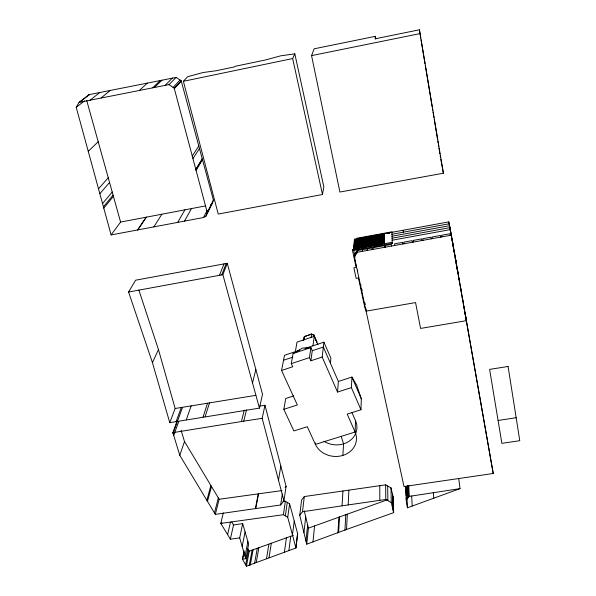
<?xml version="1.0" encoding="UTF-8"?>
<svg xmlns="http://www.w3.org/2000/svg" width="596" height="596" viewBox="0 0 596 596"><rect width="100%" height="100%" fill="white"/><g stroke="black" fill="none" stroke-linecap="round" stroke-linejoin="round"><path stroke-width="0.89" d="M376.791 244.591L376.784 245.41L374.214 245.872L374.228 245.053M376.799 243.228L376.799 242.416M376.806 241.075L376.814 240.277M376.821 238.951L376.828 238.154M376.836 236.843L376.836 236.061M374.243 243.697L374.251 242.885M374.273 241.544L374.281 240.739M374.295 239.413L374.31 238.616M374.325 237.305L374.333 236.523M373.074 249.396L373.096 247.727L384.524 245.649L384.547 247.31M371.666 245.522L371.651 246.342L369.088 246.811L369.11 245.992M371.695 244.159L371.71 243.347M371.733 242.006L371.748 241.201M371.777 239.875L371.792 239.078M371.815 237.767L371.829 236.977M372.105 249.568L372.135 247.906L357.667 250.536L354.449 255.043L354.985 257.546M369.14 244.628L369.162 243.816M369.2 242.468L369.222 241.663M369.259 240.337L369.274 239.54M369.311 238.221L369.334 237.439M366.153 309.019L366.093 311.142L415.554 302.589L420.59 328.426L466.43 320.678L464.679 311.708M367.255 250.454L367.307 248.778M366.547 246.453L366.525 247.273L364.819 247.586M366.6 245.09L366.622 244.278M366.667 242.93L366.696 242.125M366.741 240.791L366.764 240.002M366.808 238.683L366.831 237.901M364.692 304.668L364.752 302.798L365.125 304.519M293.701 395.915L285.745 398.493L283.83 409.318L293.873 430.945L307.305 426.706L315.403 444.392A21.337 18.349 5.7 0 0 342.946 455.396A21.337 18.349 5.7 0 0 355.082 432.033L347.207 414.093L360.96 409.75L361.318 398.851L356.766 385.388L351.945 377.059L338.379 381.447L337.537 392.056L351.379 387.601L351.945 377.059L361.318 398.851M363.962 247.742L364 246.923M364.052 245.552L364.082 244.74M364.134 243.391L364.171 242.587M364.223 241.253L364.253 240.456M364.305 239.145L364.335 238.355M351.893 412.387L355.559 420.798L355.082 432.033L315.403 444.392L315.56 442.947M360.759 286.438L360.833 284.635M362.413 251.333L362.487 249.657M375.286 36.349L375.175 38.8L419.413 29.8L443.394 173.205L339.899 192.039L311.559 55.614L314.174 48.805L375.286 36.349L375.785 39.075M361.444 247.385L361.407 248.212L363.113 247.899M361.504 246.021L361.548 245.202M361.608 243.853L361.645 243.049M361.705 241.715L361.742 240.918M361.809 239.599L361.839 238.817M346.552 529.457L393.651 512.649L393.308 497.638L390.976 487.841L385.642 484.853L304.303 496.55L301.613 499.97L299.736 515.249L306.716 544.185L346.552 529.457L347.304 514.177M299.736 515.249L302.485 511.755L348.168 504.924L348.884 490.135M344.957 530.149L345.755 514.735M357.585 271.761L357.682 270.018M358.852 248.674L358.896 247.847M358.963 246.483L359.008 245.671M359.083 244.315L359.127 243.511M359.194 242.177L359.239 241.38M359.306 240.061L359.351 239.272M354.337 256.734L357.578 252.212L357.719 249.702L354.501 254.201L354.337 256.734L403.991 486.545L493.22 473.492L451.299 234.638L451.626 236.262M342.074 505.877L342.938 490.992M356.505 266.777L356.602 265.041M338.58 532.697L339.541 516.963M355.425 261.763L355.529 260.05M356.341 248.316L356.296 249.143L354.59 249.448M356.423 246.945L356.475 246.133M356.557 244.777L356.602 243.973M356.684 242.632L356.736 241.834M356.81 240.516L356.862 239.726M337.917 532.988L338.9 517.194M342.864 455.426L343.579 443.856L341.344 436.838M353.733 249.702L354.434 239.205L448.788 221.876L451.433 235.159L357.578 252.212M312.982 541.965L314.554 525.94M330.415 363.21L330.907 358.211L323.911 342.156L305.025 348.451M306.716 544.185L308.437 528.138L304.228 510.757M305.949 541.019L307.685 525.046M303.945 532.563L305.718 516.911M337.537 392.056L322.175 357.049L323.911 342.156M302.485 511.755L304.303 496.55M244.107 550.942L242.468 559.204L246.409 566.2L295.914 548.015L297.546 533.368M295.914 548.015L297.657 533.8L289.619 503.814L285.387 501.243L282.996 501.564M295.795 547.575L292.45 534.858L294.245 521.068M288.889 550.413L290.766 536.273M284.419 552.134L286.4 537.838M313.682 336.747L313.928 335.019L312.527 334.825M322.175 357.049L310.866 360.781L312.267 350.701L310.896 347.602L302.373 348.124L293.098 353.532L291.295 363.649L292.71 366.778L281.55 370.466L297.352 404.975L283.83 409.318M312.945 345.814L314.263 336.33L297.009 342.119L295.34 351.685M292.45 534.858L287.719 517.291L289.619 503.814M310.866 360.781L309.466 357.637L310.896 347.602L293.098 353.532M287.719 517.291L285.328 515.845L287.279 502.391M311.149 337.537L311.656 334.08L310.933 334.483A7.383 1.43 78.5 0 0 310.881 334.639M285.328 515.845L283.383 514.713L285.387 501.243M177.161 420.94L172.855 432.659L179.791 455.322L215.312 514.37L280.634 504.983L283.934 500.729L286.102 486.351L264.974 405.265L259.908 406.085M280.634 504.983L282.333 494.024M269.005 557.714L271.322 543.254M303.811 339.996L304.37 336.524L306.508 336.047M303.126 340.286L304.37 336.524L311.656 334.08L313.928 335.019L316.841 341.672L316.476 342.424M266.516 558.683L268.893 544.126M283.934 500.729L278.496 480.175L280.82 466.087M322.481 194.512L323.829 186.794L294.819 53.841L280.761 55.823L265.63 59.935L234.899 66.357L234.481 66.916L216.281 70.715L202.96 72.556L187.673 76.69L183.382 81.302L218.233 214.061L322.481 194.512L292.651 58.542L294.819 53.841M256.28 562.319L258.873 547.724M254.611 563.168L257.286 548.29M250.268 565.097L253.106 549.788M249.232 565.477L252.101 550.153M246.409 566.2L249.277 551.166L247.683 548.521M242.468 559.204L245.82 558.69L248.636 544.133L242.669 523.601L233.528 524.949L231.732 521.962M255.721 508.641L258.59 493.816M245.671 564.747L248.525 549.914M281.55 370.466L284.508 355.291L299.743 350.217M255.364 508.708L258.247 493.861M245.82 558.69L245.03 556.12L247.884 541.533M242.572 559.361L244.025 552.008M245.03 556.12L242.155 546.443L245.098 531.937M242.155 546.443L239.689 537.875L242.669 523.601M278.496 480.175L262.18 418.332L264.974 405.265M239.689 537.875L230.354 539.201L233.528 524.949M259.416 408.118L262.508 394.247L227.277 263.305L135.612 280.195L128.58 292.01L152.442 362.644L169.771 422.676L259.416 408.118L222.874 274.681L227.277 263.305M230.354 539.201L227.62 534.575L230.443 522.2M227.62 534.575L220.773 523.415L223.336 512.836M221.436 524.51L221.868 522.722M172.855 432.659L243.757 421.163L246.558 409.757M252.548 382.841L255.848 369.483M241.447 421.447L244.278 410.115M215.312 514.37L219.157 499.262L184.499 441.524L181.087 430.29M214.463 512.947L218.33 497.883M207.475 501.378L211.513 486.537M206.849 500.297L210.902 485.509M205.128 416.641L209.509 402.896M203.072 417.006L207.52 403.216M205.985 216.087L207.244 212.377L213.413 200.129L181.184 80.78L176.133 77.398L89.102 94.645L79.03 102.4L76.221 107.332L111.117 234.936L203.534 217.525L205.985 216.087L212.206 203.698L213.413 200.129M179.791 455.322L184.499 441.524M186.28 419.837L191.174 405.883M173.518 434.782L174.449 432.227M173.697 435.4L178.778 421.447M173.064 433.337L182.555 407.292M173.272 434L173.898 432.294M173.391 434.387L174.017 432.681M176.088 421.655L181.311 407.493M169.771 422.676L175.149 408.498L158.462 349.584L138.853 290.036M128.58 292.01L221.764 274.89L226.197 263.507M219.477 275.322L223.984 263.909M152.442 362.644L158.462 349.584M203.534 217.525L207.132 210.418M184.507 221.101L191.458 208.585M88.73 95.3L89.102 94.645M177.683 222.427L184.909 209.837M207.244 212.377L196.054 170.329L202.513 159.773M196.054 170.329L195.786 169.301L202.245 158.789M195.89 169.704L202.349 159.177M153.835 226.92L161.881 214.21M195.786 169.301L192.933 158.611L199.474 148.516M192.933 158.611L192.255 156.003L198.803 146.02M137.601 229.944L146.176 217.197M137.773 229.907L146.348 217.167M111.117 234.936L120.593 222.07L205.635 205.888M285.126 487.603L286.102 486.351M103.771 208.131L113.419 196.322M103.436 206.834L113.076 195.093M102.564 203.571L112.212 191.979M460.03 488.638L407.418 507.785L406.241 499.888L409.273 496.379L460.03 488.638L458.764 478.96M99.837 193.707L109.56 182.473M98.526 188.783L108.256 177.779M192.255 156.003L174.337 88.618L181.303 81.22M174.337 88.618L174.211 88.163L181.184 80.78M79.03 102.4L169.033 84.602L173.071 87.396L180.081 80.043M169.033 84.602L176.133 77.398M165.144 85.347L172.341 78.143M308.005 335.302L308.832 335.272M88.208 151.354L98.206 141.736M154.424 87.448L161.956 80.207M152.688 87.791L160.264 80.542M139.412 90.376L147.368 83.097M101.104 97.915L110.267 90.45M90.093 100.188L99.763 92.536M76.221 107.332L84.55 100.843M79.424 102.326L89.482 94.57M210.693 204.584L212.206 203.698M304.131 338.237L303.409 338.543L303.96 339.795M308.437 528.138L387.355 499.783M249.277 551.166L293.351 535.342M309.108 334.863L311.514 334.058M283.547 360.245L292.8 357.168M312.267 350.701L323.345 347.021L338.379 381.447M291.295 363.649L309.466 357.637M387.355 233.304L389.598 233.215M183.382 81.302L292.651 58.542M311.559 55.614L420.262 33.555M356.81 238.266L392.131 231.777M365.579 237.491L367.434 237.148M368.797 236.903L370.041 236.672M376.001 235.576L377.246 235.353M378.609 235.1L379.853 234.869M381.842 234.504L383.086 234.28M354.367 240.188L384.36 234.682M354.315 240.978L384.368 235.465M391.937 234.273L449.16 223.776M354.262 241.767L384.383 236.247M354.233 242.296L384.39 236.768M354.173 243.094L384.405 237.558M392.004 236.232L449.548 225.698L493.22 473.492M221.764 274.89L222.874 274.681M354.121 243.898L384.413 238.355M384.42 238.884L354.084 244.435L354.389 245.835M384.435 239.681L354.031 245.239L354.337 246.647M392.079 238.221L449.935 227.642M384.45 240.486L353.979 246.051L354.367 247.854M384.457 241.022L353.942 246.595L354.248 248.003M392.146 240.225L450.323 229.609M384.465 241.827L353.89 247.407L354.344 249.523M353.83 248.227L384.48 242.639M353.8 248.778L384.487 243.183M352.303 249.568L392.041 242.326L392.257 243.414L353.689 250.432L352.303 249.568L356.162 267.403L353.875 267.813L356.17 278.392L358.449 277.989L365.05 308.505M377.64 245.254L379.354 244.941L379.354 244.122M175.149 408.498L255.84 395.334M262.18 418.332L243.757 421.163M348.168 504.924L385.798 499.485L391.267 502.555L393.651 512.649M498.077 420.463L516.158 417.729M219.157 499.262L282.005 490.582M283.383 514.713L220.773 523.415M173.071 87.396L174.211 88.163M315.604 339.988L316.841 341.672M314.263 336.33L317.899 344.615M351.379 387.601L360.96 409.75M86.644 100.262L120.593 222.07M353.689 250.432L354.896 256.019M361.779 289L362.152 290.744M354.434 239.205L354.821 241.015M443.394 173.205L440.809 159.274M452.647 242.326L453.169 245.083M454.182 251.058L454.703 253.836M455.702 259.722L456.044 261.443M454.264 252.667L451.5 237.096M454.398 253.345L454.808 255.423M455.724 259.945L456.231 262.531M457.229 268.528L457.929 272.238M457.952 273.348L455.709 261.07M458.905 278.116L459.62 281.863M460.574 287.63L461.297 291.422M450.241 235.375L449.92 233.751L441.629 235.256L441.912 236.888M462.228 297.069L462.958 300.905M463.874 306.433L464.612 310.315M465.498 315.731L466.065 318.614M448.788 221.876L451.187 235.569M454.457 253.963L454.77 255.736M455.083 257.517L455.396 259.29M438.909 148.277L439.222 150.11M439.543 151.943L439.863 153.775M440.176 155.608L440.496 157.441M440.72 237.104L440.444 235.472L432.175 236.977L432.413 238.616M419.413 29.8L420.776 38.025M421.074 39.858L425.015 63.623M425.32 65.448L432.137 106.587M432.435 108.412L432.741 110.245M433.046 112.07L433.344 113.896M433.65 115.728L433.955 117.554M434.253 119.386L437.553 139.434M437.829 141.2L438.097 142.973M438.365 144.739L438.634 146.512M431.228 238.825L430.997 237.193L422.75 238.691L422.944 240.337M421.767 240.546L421.573 238.907L413.348 240.404L413.505 242.05M412.328 242.267L412.179 240.62L403.976 242.11L404.088 243.757M433.314 492.579L433.799 498.07M403.172 230.25L403.306 232.187M402.911 243.973L402.807 242.326L394.627 243.809L394.694 245.463M411.665 495.969L412.194 505.982M408.744 485.412L409.273 496.379M408.148 486.09L408.67 497.064M407.858 485.293L408.424 497.355M407.567 485.636L408.126 497.697M406.71 486.627L407.262 498.718M407.016 498.8L407.418 507.785M405.794 486.783L406.174 495.514M406.271 497.735L406.42 501.094M405.667 486.694L406.241 499.888M391.863 232.328L392.257 243.414M391.371 246.066L391.319 244.412L385.493 245.47L385.523 247.131M392.965 496.177L393.3 511.159M392.481 494.166L392.809 509.051M390.976 487.841L391.267 502.555M384.345 233.706L384.502 244.099M387.683 485.993L387.892 500.64M385.642 484.853L385.798 499.485M381.85 235.144L381.857 235.927M381.865 237.23L381.872 238.02M381.887 239.346L381.894 240.151M381.902 241.484L381.909 242.296M381.917 243.652L381.924 244.472M379.794 485.695L379.816 500.409M379.347 235.599L379.347 236.381M379.347 237.692L379.347 238.489M379.347 239.815L379.347 240.613M379.354 241.954L379.354 242.766M355.559 420.798A20.905 18.081 5.7 0 1 348.869 441.398A20.905 18.081 5.7 0 1 324 441.263M387.311 233.327A1.334 0.447 -11.5 0 1 388.912 232.939A1.334 0.447 -11.5 0 1 389.553 233.341M508.075 366.465L489.621 369.401L501.869 443.335L519.779 440.69L508.075 366.465"/></g></svg>
